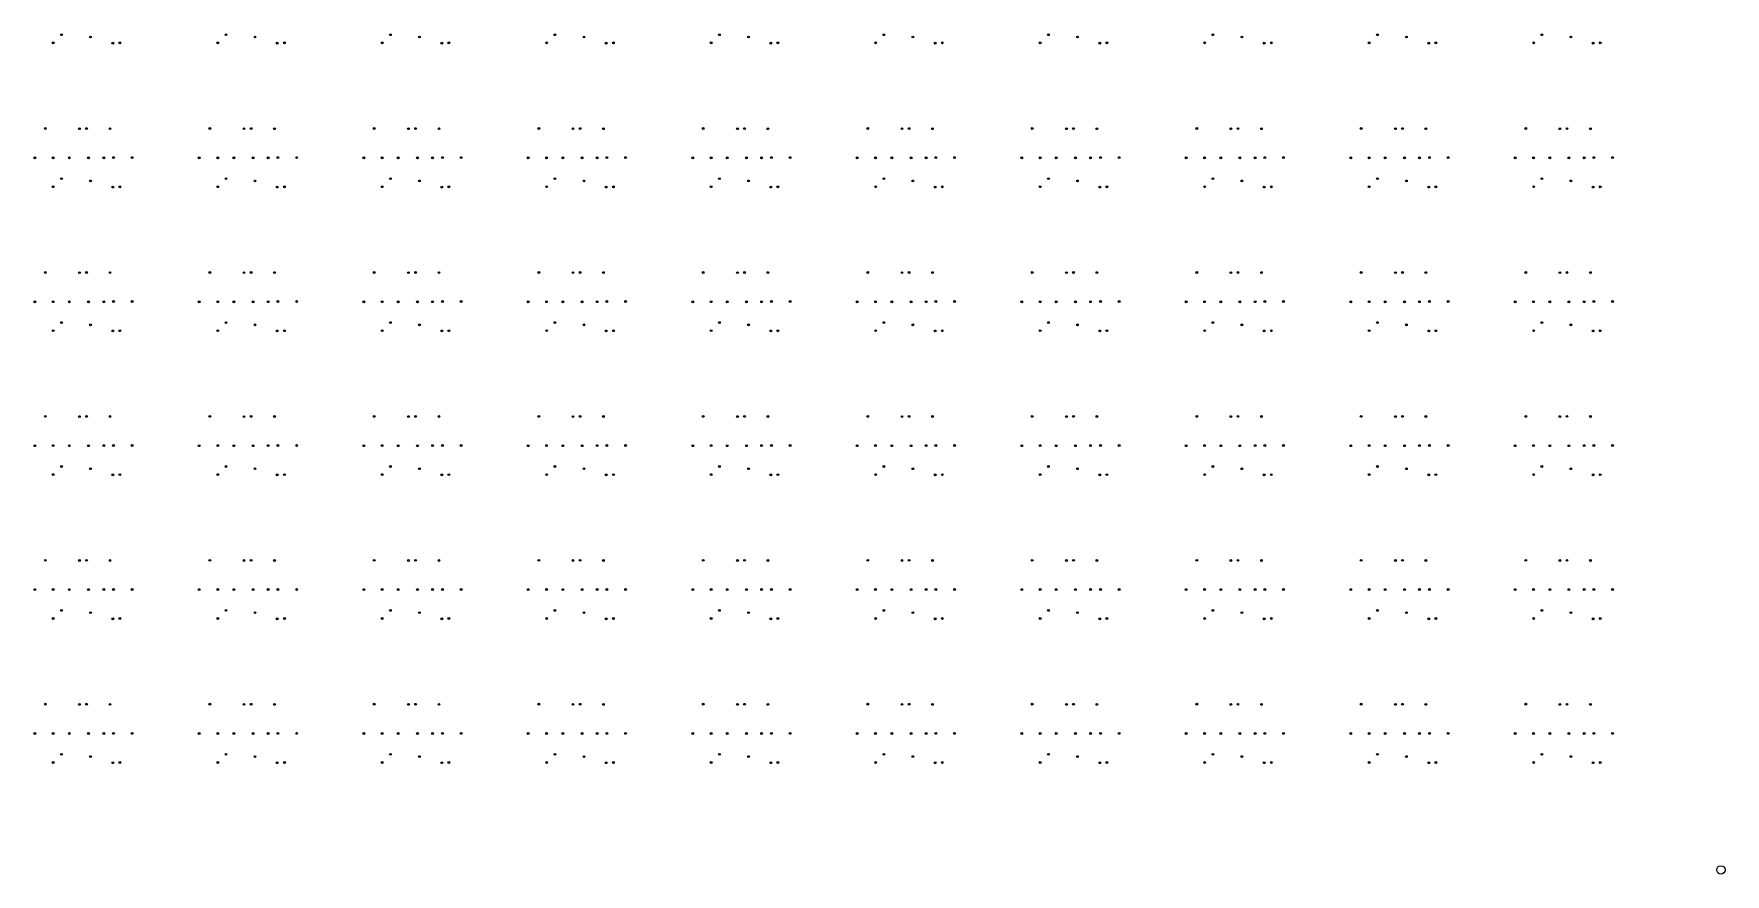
# Model space of a CAD drawing. Extents: x 50 to 173, y 50 to 173.
# Drawn here: x 112.4 to 172.6, y 49.9 to 79.8 of the extents above; entities that cross this region are included whole.
import ezdxf

# ---------------------------------------------------------------- set-up
doc = ezdxf.new("R2010")
doc.units = 0

msp = doc.modelspace()

# ---------------------------------------------------------------- linework, layer by layer
at = {"layer": '4H'}
msp.add_circle((172.4, 50), 0.15, dxfattribs=at)
at = {"layer": 'PET'}
for centre in [(113.344, 79.725), (114.377, 79.643), (119.198, 79.725), (120.231, 79.643), (125.051, 79.725), (126.085, 79.643), (130.905, 79.725), (131.938, 79.643), (136.759, 79.725), (137.792, 79.643), (142.612, 79.725), (143.646, 79.643), (148.466, 79.725), (149.499, 79.643), (154.32, 79.725), (155.353, 79.643), (160.173, 79.725), (161.207, 79.643), (166.027, 79.725), (167.06, 79.643), (113.051, 79.436), (115.171, 79.426), (115.424, 79.435), (118.905, 79.436), (121.024, 79.426), (121.277, 79.435), (124.759, 79.436), (126.878, 79.426), (127.131, 79.435), (130.612, 79.436), (132.732, 79.426), (132.985, 79.435), (136.466, 79.436), (138.585, 79.426), (138.838, 79.435), (142.32, 79.436), (144.439, 79.426), (144.692, 79.435), (148.173, 79.436), (150.293, 79.426), (150.546, 79.435), (154.027, 79.436), (156.146, 79.426), (156.399, 79.435), (159.881, 79.436), (162, 79.426), (162.253, 79.435), (165.734, 79.436), (167.854, 79.426), (168.106, 79.435), (112.769, 76.386), (113.987, 76.379), (114.238, 76.383), (115.07, 76.38), (118.623, 76.386), (119.84, 76.379), (120.092, 76.383), (120.924, 76.38), (124.476, 76.386), (125.694, 76.379), (125.946, 76.383), (126.778, 76.38), (130.33, 76.386), (131.548, 76.379), (131.799, 76.383), (132.631, 76.38), (136.184, 76.386), (137.401, 76.379), (137.653, 76.383), (138.485, 76.38), (142.037, 76.386), (143.255, 76.379), (143.507, 76.383), (144.339, 76.38), (147.891, 76.386), (149.109, 76.379), (149.36, 76.383), (150.192, 76.38), (153.745, 76.386), (154.962, 76.379), (155.214, 76.383), (156.046, 76.38), (159.598, 76.386), (160.816, 76.379), (161.068, 76.383), (161.899, 76.38), (165.452, 76.386), (166.669, 76.379), (166.921, 76.383), (167.753, 76.38), (112.394, 75.342), (113.049, 75.346), (113.624, 75.342), (114.309, 75.342), (114.846, 75.346), (115.195, 75.35), (115.86, 75.35), (118.247, 75.342), (118.903, 75.346), (119.478, 75.342), (120.162, 75.342), (120.699, 75.346), (121.049, 75.35), (121.714, 75.35), (124.101, 75.342), (124.757, 75.346), (125.331, 75.342), (126.016, 75.342), (126.553, 75.346), (126.902, 75.35), (127.567, 75.35), (129.955, 75.342), (130.61, 75.346), (131.185, 75.342), (131.87, 75.342), (132.407, 75.346), (132.756, 75.35), (133.421, 75.35), (135.808, 75.342), (136.464, 75.346), (137.039, 75.342), (137.723, 75.342), (138.26, 75.346), (138.61, 75.35), (139.275, 75.35), (141.662, 75.342), (142.318, 75.346), (142.892, 75.342), (143.577, 75.342), (144.114, 75.346), (144.463, 75.35), (145.128, 75.35), (147.516, 75.342), (148.171, 75.346), (148.746, 75.342), (149.431, 75.342), (149.968, 75.346), (150.317, 75.35), (150.982, 75.35), (153.369, 75.342), (154.025, 75.346), (154.6, 75.342), (155.284, 75.342), (155.821, 75.346), (156.171, 75.35), (156.836, 75.35), (159.223, 75.342), (159.879, 75.346), (160.453, 75.342), (161.138, 75.342), (161.675, 75.346), (162.024, 75.35), (162.689, 75.35), (165.077, 75.342), (165.732, 75.346), (166.307, 75.342), (166.992, 75.342), (167.529, 75.346), (167.878, 75.35), (168.543, 75.35), (113.051, 74.314), (113.344, 74.603), (114.377, 74.521), (115.171, 74.304), (115.424, 74.313), (118.905, 74.314), (119.198, 74.603), (120.231, 74.521), (121.024, 74.304), (121.277, 74.313), (124.759, 74.314), (125.051, 74.603), (126.085, 74.521), (126.878, 74.304), (127.131, 74.313), (130.612, 74.314), (130.905, 74.603), (131.938, 74.521), (132.732, 74.304), (132.985, 74.313), (136.466, 74.314), (136.759, 74.603), (137.792, 74.521), (138.585, 74.304), (138.838, 74.313), (142.32, 74.314), (142.612, 74.603), (143.646, 74.521), (144.439, 74.304), (144.692, 74.313), (148.173, 74.314), (148.466, 74.603), (149.499, 74.521), (150.293, 74.304), (150.546, 74.313), (154.027, 74.314), (154.32, 74.603), (155.353, 74.521), (156.146, 74.304), (156.399, 74.313), (159.881, 74.314), (160.173, 74.603), (161.207, 74.521), (162, 74.304), (162.253, 74.313), (165.734, 74.314), (166.027, 74.603), (167.06, 74.521), (167.854, 74.304), (168.106, 74.313), (112.769, 71.264), (113.987, 71.257), (114.238, 71.261), (115.07, 71.258), (118.623, 71.264), (119.84, 71.257), (120.092, 71.261), (120.924, 71.258), (124.476, 71.264), (125.694, 71.257), (125.946, 71.261), (126.778, 71.258), (130.33, 71.264), (131.548, 71.257), (131.799, 71.261), (132.631, 71.258), (136.184, 71.264), (137.401, 71.257), (137.653, 71.261), (138.485, 71.258), (142.037, 71.264), (143.255, 71.257), (143.507, 71.261), (144.339, 71.258), (147.891, 71.264), (149.109, 71.257), (149.36, 71.261), (150.192, 71.258), (153.745, 71.264), (154.962, 71.257), (155.214, 71.261), (156.046, 71.258), (159.598, 71.264), (160.816, 71.257), (161.068, 71.261), (161.899, 71.258), (165.452, 71.264), (166.669, 71.257), (166.921, 71.261), (167.753, 71.258), (112.394, 70.22), (113.049, 70.224), (113.624, 70.22), (114.309, 70.22), (114.846, 70.224), (115.195, 70.228), (115.86, 70.228), (118.247, 70.22), (118.903, 70.224), (119.478, 70.22), (120.162, 70.22), (120.699, 70.224), (121.049, 70.228), (121.714, 70.228), (124.101, 70.22), (124.757, 70.224), (125.331, 70.22), (126.016, 70.22), (126.553, 70.224), (126.902, 70.228), (127.567, 70.228), (129.955, 70.22), (130.61, 70.224), (131.185, 70.22), (131.87, 70.22), (132.407, 70.224), (132.756, 70.228), (133.421, 70.228), (135.808, 70.22), (136.464, 70.224), (137.039, 70.22), (137.723, 70.22), (138.26, 70.224), (138.61, 70.228), (139.275, 70.228), (141.662, 70.22), (142.318, 70.224), (142.892, 70.22), (143.577, 70.22), (144.114, 70.224), (144.463, 70.228), (145.128, 70.228), (147.516, 70.22), (148.171, 70.224), (148.746, 70.22), (149.431, 70.22), (149.968, 70.224), (150.317, 70.228), (150.982, 70.228), (153.369, 70.22), (154.025, 70.224), (154.6, 70.22), (155.284, 70.22), (155.821, 70.224), (156.171, 70.228), (156.836, 70.228), (159.223, 70.22), (159.879, 70.224), (160.453, 70.22), (161.138, 70.22), (161.675, 70.224), (162.024, 70.228), (162.689, 70.228), (165.077, 70.22), (165.732, 70.224), (166.307, 70.22), (166.992, 70.22), (167.529, 70.224), (167.878, 70.228), (168.543, 70.228), (113.344, 69.481), (114.377, 69.4), (119.198, 69.481), (120.231, 69.4), (125.051, 69.481), (126.085, 69.4), (130.905, 69.481), (131.938, 69.4), (136.759, 69.481), (137.792, 69.4), (142.612, 69.481), (143.646, 69.4), (148.466, 69.481), (149.499, 69.4), (154.32, 69.481), (155.353, 69.4), (160.173, 69.481), (161.207, 69.4), (166.027, 69.481), (167.06, 69.4), (113.051, 69.192), (115.171, 69.183), (115.424, 69.191), (118.905, 69.192), (121.024, 69.183), (121.277, 69.191), (124.759, 69.192), (126.878, 69.183), (127.131, 69.191), (130.612, 69.192), (132.732, 69.183), (132.985, 69.191), (136.466, 69.192), (138.585, 69.183), (138.838, 69.191), (142.32, 69.192), (144.439, 69.183), (144.692, 69.191), (148.173, 69.192), (150.293, 69.183), (150.546, 69.191), (154.027, 69.192), (156.146, 69.183), (156.399, 69.191), (159.881, 69.192), (162, 69.183), (162.253, 69.191), (165.734, 69.192), (167.854, 69.183), (168.106, 69.191), (112.769, 66.142), (113.987, 66.135), (114.238, 66.14), (115.07, 66.136), (118.623, 66.142), (119.84, 66.135), (120.092, 66.14), (120.924, 66.136), (124.476, 66.142), (125.694, 66.135), (125.946, 66.14), (126.778, 66.136), (130.33, 66.142), (131.548, 66.135), (131.799, 66.14), (132.631, 66.136), (136.184, 66.142), (137.401, 66.135), (137.653, 66.14), (138.485, 66.136), (142.037, 66.142), (143.255, 66.135), (143.507, 66.14), (144.339, 66.136), (147.891, 66.142), (149.109, 66.135), (149.36, 66.14), (150.192, 66.136), (153.745, 66.142), (154.962, 66.135), (155.214, 66.14), (156.046, 66.136), (159.598, 66.142), (160.816, 66.135), (161.068, 66.14), (161.899, 66.136), (165.452, 66.142), (166.669, 66.135), (166.921, 66.14), (167.753, 66.136), (112.394, 65.099), (113.049, 65.102), (113.624, 65.099), (114.309, 65.099), (114.846, 65.102), (115.195, 65.106), (115.86, 65.106), (118.247, 65.099), (118.903, 65.102), (119.478, 65.099), (120.162, 65.099), (120.699, 65.102), (121.049, 65.106), (121.714, 65.106), (124.101, 65.099), (124.757, 65.102), (125.331, 65.099), (126.016, 65.099), (126.553, 65.102), (126.902, 65.106), (127.567, 65.106), (129.955, 65.099), (130.61, 65.102), (131.185, 65.099), (131.87, 65.099), (132.407, 65.102), (132.756, 65.106), (133.421, 65.106), (135.808, 65.099), (136.464, 65.102), (137.039, 65.099), (137.723, 65.099), (138.26, 65.102), (138.61, 65.106), (139.275, 65.106), (141.662, 65.099), (142.318, 65.102), (142.892, 65.099), (143.577, 65.099), (144.114, 65.102), (144.463, 65.106), (145.128, 65.106), (147.516, 65.099), (148.171, 65.102), (148.746, 65.099), (149.431, 65.099), (149.968, 65.102), (150.317, 65.106), (150.982, 65.106), (153.369, 65.099), (154.025, 65.102), (154.6, 65.099), (155.284, 65.099), (155.821, 65.102), (156.171, 65.106), (156.836, 65.106), (159.223, 65.099), (159.879, 65.102), (160.453, 65.099), (161.138, 65.099), (161.675, 65.102), (162.024, 65.106), (162.689, 65.106), (165.077, 65.099), (165.732, 65.102), (166.307, 65.099), (166.992, 65.099), (167.529, 65.102), (167.878, 65.106), (168.543, 65.106), (113.051, 64.07), (113.344, 64.359), (114.377, 64.278), (115.171, 64.061), (115.424, 64.069), (118.905, 64.07), (119.198, 64.359), (120.231, 64.278), (121.024, 64.061), (121.277, 64.069), (124.759, 64.07), (125.051, 64.359), (126.085, 64.278), (126.878, 64.061), (127.131, 64.069), (130.612, 64.07), (130.905, 64.359), (131.938, 64.278), (132.732, 64.061), (132.985, 64.069), (136.466, 64.07), (136.759, 64.359), (137.792, 64.278), (138.585, 64.061), (138.838, 64.069), (142.32, 64.07), (142.612, 64.359), (143.646, 64.278), (144.439, 64.061), (144.692, 64.069), (148.173, 64.07), (148.466, 64.359), (149.499, 64.278), (150.293, 64.061), (150.546, 64.069), (154.027, 64.07), (154.32, 64.359), (155.353, 64.278), (156.146, 64.061), (156.399, 64.069), (159.881, 64.07), (160.173, 64.359), (161.207, 64.278), (162, 64.061), (162.253, 64.069), (165.734, 64.07), (166.027, 64.359), (167.06, 64.278), (167.854, 64.061), (168.106, 64.069), (112.769, 61.02), (113.987, 61.013), (114.238, 61.018), (115.07, 61.014), (118.623, 61.02), (119.84, 61.013), (120.092, 61.018), (120.924, 61.014), (124.476, 61.02), (125.694, 61.013), (125.946, 61.018), (126.778, 61.014), (130.33, 61.02), (131.548, 61.013), (131.799, 61.018), (132.631, 61.014), (136.184, 61.02), (137.401, 61.013), (137.653, 61.018), (138.485, 61.014), (142.037, 61.02), (143.255, 61.013), (143.507, 61.018), (144.339, 61.014), (147.891, 61.02), (149.109, 61.013), (149.36, 61.018), (150.192, 61.014), (153.745, 61.02), (154.962, 61.013), (155.214, 61.018), (156.046, 61.014), (159.598, 61.02), (160.816, 61.013), (161.068, 61.018), (161.899, 61.014), (165.452, 61.02), (166.669, 61.013), (166.921, 61.018), (167.753, 61.014), (112.394, 59.977), (113.049, 59.98), (113.624, 59.977), (114.309, 59.977), (114.846, 59.98), (115.195, 59.984), (115.86, 59.984), (118.247, 59.977), (118.903, 59.98), (119.478, 59.977), (120.162, 59.977), (120.699, 59.98), (121.049, 59.984), (121.714, 59.984), (124.101, 59.977), (124.757, 59.98), (125.331, 59.977), (126.016, 59.977), (126.553, 59.98), (126.902, 59.984), (127.567, 59.984), (129.955, 59.977), (130.61, 59.98), (131.185, 59.977), (131.87, 59.977), (132.407, 59.98), (132.756, 59.984), (133.421, 59.984), (135.808, 59.977), (136.464, 59.98), (137.039, 59.977), (137.723, 59.977), (138.26, 59.98), (138.61, 59.984), (139.275, 59.984), (141.662, 59.977), (142.318, 59.98), (142.892, 59.977), (143.577, 59.977), (144.114, 59.98), (144.463, 59.984), (145.128, 59.984), (147.516, 59.977), (148.171, 59.98), (148.746, 59.977), (149.431, 59.977), (149.968, 59.98), (150.317, 59.984), (150.982, 59.984), (153.369, 59.977), (154.025, 59.98), (154.6, 59.977), (155.284, 59.977), (155.821, 59.98), (156.171, 59.984), (156.836, 59.984), (159.223, 59.977), (159.879, 59.98), (160.453, 59.977), (161.138, 59.977), (161.675, 59.98), (162.024, 59.984), (162.689, 59.984), (165.077, 59.977), (165.732, 59.98), (166.307, 59.977), (166.992, 59.977), (167.529, 59.98), (167.878, 59.984), (168.543, 59.984), (113.344, 59.237), (114.377, 59.156), (119.198, 59.237), (120.231, 59.156), (125.051, 59.237), (126.085, 59.156), (130.905, 59.237), (131.938, 59.156), (136.759, 59.237), (137.792, 59.156), (142.612, 59.237), (143.646, 59.156), (148.466, 59.237), (149.499, 59.156), (154.32, 59.237), (155.353, 59.156), (160.173, 59.237), (161.207, 59.156), (166.027, 59.237), (167.06, 59.156), (113.051, 58.948), (115.171, 58.939), (115.424, 58.947), (118.905, 58.948), (121.024, 58.939), (121.277, 58.947), (124.759, 58.948), (126.878, 58.939), (127.131, 58.947), (130.612, 58.948), (132.732, 58.939), (132.985, 58.947), (136.466, 58.948), (138.585, 58.939), (138.838, 58.947), (142.32, 58.948), (144.439, 58.939), (144.692, 58.947), (148.173, 58.948), (150.293, 58.939), (150.546, 58.947), (154.027, 58.948), (156.146, 58.939), (156.399, 58.947), (159.881, 58.948), (162, 58.939), (162.253, 58.947), (165.734, 58.948), (167.854, 58.939), (168.106, 58.947), (112.769, 55.899), (113.987, 55.891), (114.238, 55.896), (115.07, 55.892), (118.623, 55.899), (119.84, 55.891), (120.092, 55.896), (120.924, 55.892), (124.476, 55.899), (125.694, 55.891), (125.946, 55.896), (126.778, 55.892), (130.33, 55.899), (131.548, 55.891), (131.799, 55.896), (132.631, 55.892), (136.184, 55.899), (137.401, 55.891), (137.653, 55.896), (138.485, 55.892), (142.037, 55.899), (143.255, 55.891), (143.507, 55.896), (144.339, 55.892), (147.891, 55.899), (149.109, 55.891), (149.36, 55.896), (150.192, 55.892), (153.745, 55.899), (154.962, 55.891), (155.214, 55.896), (156.046, 55.892), (159.598, 55.899), (160.816, 55.891), (161.068, 55.896), (161.899, 55.892), (165.452, 55.899), (166.669, 55.891), (166.921, 55.896), (167.753, 55.892), (112.394, 54.855), (113.049, 54.859), (113.624, 54.855), (114.309, 54.855), (114.846, 54.859), (115.195, 54.862), (115.86, 54.862), (118.247, 54.855), (118.903, 54.859), (119.478, 54.855), (120.162, 54.855), (120.699, 54.859), (121.049, 54.862), (121.714, 54.862), (124.101, 54.855), (124.757, 54.859), (125.331, 54.855), (126.016, 54.855), (126.553, 54.859), (126.902, 54.862), (127.567, 54.862), (129.955, 54.855), (130.61, 54.859), (131.185, 54.855), (131.87, 54.855), (132.407, 54.859), (132.756, 54.862), (133.421, 54.862), (135.808, 54.855), (136.464, 54.859), (137.039, 54.855), (137.723, 54.855), (138.26, 54.859), (138.61, 54.862), (139.275, 54.862), (141.662, 54.855), (142.318, 54.859), (142.892, 54.855), (143.577, 54.855), (144.114, 54.859), (144.463, 54.862), (145.128, 54.862), (147.516, 54.855), (148.171, 54.859), (148.746, 54.855), (149.431, 54.855), (149.968, 54.859), (150.317, 54.862), (150.982, 54.862), (153.369, 54.855), (154.025, 54.859), (154.6, 54.855), (155.284, 54.855), (155.821, 54.859), (156.171, 54.862), (156.836, 54.862), (159.223, 54.855), (159.879, 54.859), (160.453, 54.855), (161.138, 54.855), (161.675, 54.859), (162.024, 54.862), (162.689, 54.862), (165.077, 54.855), (165.732, 54.859), (166.307, 54.855), (166.992, 54.855), (167.529, 54.859), (167.878, 54.862), (168.543, 54.862), (113.051, 53.826), (113.344, 54.115), (114.377, 54.034), (115.171, 53.817), (115.424, 53.825), (118.905, 53.826), (119.198, 54.115), (120.231, 54.034), (121.024, 53.817), (121.277, 53.825), (124.759, 53.826), (125.051, 54.115), (126.085, 54.034), (126.878, 53.817), (127.131, 53.825), (130.612, 53.826), (130.905, 54.115), (131.938, 54.034), (132.732, 53.817), (132.985, 53.825), (136.466, 53.826), (136.759, 54.115), (137.792, 54.034), (138.585, 53.817), (138.838, 53.825), (142.32, 53.826), (142.612, 54.115), (143.646, 54.034), (144.439, 53.817), (144.692, 53.825), (148.173, 53.826), (148.466, 54.115), (149.499, 54.034), (150.293, 53.817), (150.546, 53.825), (154.027, 53.826), (154.32, 54.115), (155.353, 54.034), (156.146, 53.817), (156.399, 53.825), (159.881, 53.826), (160.173, 54.115), (161.207, 54.034), (162, 53.817), (162.253, 53.825), (165.734, 53.826), (166.027, 54.115), (167.06, 54.034), (167.854, 53.817), (168.106, 53.825)]:
    msp.add_circle(centre, 0.005, dxfattribs=at)
at = {"layer": 'V6'}
for centre, radius in [((113.051, 79.436), 0.0317), ((113.344, 79.725), 0.0317), ((114.377, 79.643), 0.0317), ((115.171, 79.426), 0.0317), ((115.424, 79.435), 0.0317), ((118.905, 79.436), 0.0317), ((119.198, 79.725), 0.0317), ((120.231, 79.643), 0.0317), ((121.024, 79.426), 0.0317), ((121.277, 79.435), 0.0317), ((124.759, 79.436), 0.0317), ((125.051, 79.725), 0.0317), ((126.085, 79.643), 0.0317), ((126.878, 79.426), 0.0317), ((127.131, 79.435), 0.0317), ((130.612, 79.436), 0.0317), ((130.905, 79.725), 0.0317), ((131.938, 79.643), 0.0317), ((132.732, 79.426), 0.0317), ((132.985, 79.435), 0.0317), ((136.466, 79.436), 0.0317), ((136.759, 79.725), 0.0317), ((137.792, 79.643), 0.0317), ((138.585, 79.426), 0.0317), ((138.838, 79.435), 0.0317), ((142.32, 79.436), 0.0317), ((142.612, 79.725), 0.0317), ((143.646, 79.643), 0.0317), ((144.439, 79.426), 0.0317), ((144.692, 79.435), 0.0317), ((148.173, 79.436), 0.0317), ((148.466, 79.725), 0.0317), ((149.499, 79.643), 0.0317), ((150.293, 79.426), 0.0317), ((150.546, 79.435), 0.0317), ((154.027, 79.436), 0.0317), ((154.32, 79.725), 0.0317), ((155.353, 79.643), 0.0317), ((156.146, 79.426), 0.0317), ((156.399, 79.435), 0.0317), ((159.881, 79.436), 0.0317), ((160.173, 79.725), 0.0317), ((161.207, 79.643), 0.0317), ((162, 79.426), 0.0317), ((162.253, 79.435), 0.0317), ((165.734, 79.436), 0.0317), ((166.027, 79.725), 0.0317), ((167.06, 79.643), 0.0317), ((167.854, 79.426), 0.0317), ((168.106, 79.435), 0.0317), ((112.769, 76.386), 0.0317), ((113.987, 76.379), 0.0317), ((114.238, 76.383), 0.0317), ((115.07, 76.38), 0.0317), ((118.623, 76.386), 0.0317), ((119.84, 76.379), 0.0317), ((120.092, 76.383), 0.0317), ((120.924, 76.38), 0.0317), ((124.476, 76.386), 0.0317), ((125.694, 76.379), 0.0317), ((125.946, 76.383), 0.0317), ((126.778, 76.38), 0.0317), ((130.33, 76.386), 0.0317), ((131.548, 76.379), 0.0317), ((131.799, 76.383), 0.0317), ((132.631, 76.38), 0.0317), ((136.184, 76.386), 0.0317), ((137.401, 76.379), 0.0317), ((137.653, 76.383), 0.0317), ((138.485, 76.38), 0.0317), ((142.037, 76.386), 0.0317), ((143.255, 76.379), 0.0317), ((143.507, 76.383), 0.0317), ((144.339, 76.38), 0.0317), ((147.891, 76.386), 0.0317), ((149.109, 76.379), 0.0317), ((149.36, 76.383), 0.0317), ((150.192, 76.38), 0.0317), ((153.745, 76.386), 0.0317), ((154.962, 76.379), 0.0317), ((155.214, 76.383), 0.0317), ((156.046, 76.38), 0.0317), ((159.598, 76.386), 0.0317), ((160.816, 76.379), 0.0317), ((161.068, 76.383), 0.0317), ((161.899, 76.38), 0.0317), ((165.452, 76.386), 0.0317), ((166.669, 76.379), 0.0317), ((166.921, 76.383), 0.0317), ((167.753, 76.38), 0.0317), ((112.394, 75.342), 0.0333), ((113.049, 75.346), 0.0333), ((113.624, 75.342), 0.0333), ((114.309, 75.342), 0.0333), ((114.846, 75.346), 0.0333), ((115.195, 75.35), 0.0333), ((115.86, 75.35), 0.0333), ((118.247, 75.342), 0.0333), ((118.903, 75.346), 0.0333), ((119.478, 75.342), 0.0333), ((120.162, 75.342), 0.0333), ((120.699, 75.346), 0.0333), ((121.049, 75.35), 0.0333), ((121.714, 75.35), 0.0333), ((124.101, 75.342), 0.0333), ((124.757, 75.346), 0.0333), ((125.331, 75.342), 0.0333), ((126.016, 75.342), 0.0333), ((126.553, 75.346), 0.0333), ((126.902, 75.35), 0.0333), ((127.567, 75.35), 0.0333), ((129.955, 75.342), 0.0333), ((130.61, 75.346), 0.0333), ((131.185, 75.342), 0.0333), ((131.87, 75.342), 0.0333), ((132.407, 75.346), 0.0333), ((132.756, 75.35), 0.0333), ((133.421, 75.35), 0.0333), ((135.808, 75.342), 0.0333), ((136.464, 75.346), 0.0333), ((137.039, 75.342), 0.0333), ((137.723, 75.342), 0.0333), ((138.26, 75.346), 0.0333), ((138.61, 75.35), 0.0333), ((139.275, 75.35), 0.0333), ((141.662, 75.342), 0.0333), ((142.318, 75.346), 0.0333), ((142.892, 75.342), 0.0333), ((143.577, 75.342), 0.0333), ((144.114, 75.346), 0.0333), ((144.463, 75.35), 0.0333), ((145.128, 75.35), 0.0333), ((147.516, 75.342), 0.0333), ((148.171, 75.346), 0.0333), ((148.746, 75.342), 0.0333), ((149.431, 75.342), 0.0333), ((149.968, 75.346), 0.0333), ((150.317, 75.35), 0.0333), ((150.982, 75.35), 0.0333), ((153.369, 75.342), 0.0333), ((154.025, 75.346), 0.0333), ((154.6, 75.342), 0.0333), ((155.284, 75.342), 0.0333), ((155.821, 75.346), 0.0333), ((156.171, 75.35), 0.0333), ((156.836, 75.35), 0.0333), ((159.223, 75.342), 0.0333), ((159.879, 75.346), 0.0333), ((160.453, 75.342), 0.0333), ((161.138, 75.342), 0.0333), ((161.675, 75.346), 0.0333), ((162.024, 75.35), 0.0333), ((162.689, 75.35), 0.0333), ((165.077, 75.342), 0.0333), ((165.732, 75.346), 0.0333), ((166.307, 75.342), 0.0333), ((166.992, 75.342), 0.0333), ((167.529, 75.346), 0.0333), ((167.878, 75.35), 0.0333), ((168.543, 75.35), 0.0333), ((113.051, 74.314), 0.0317), ((113.344, 74.603), 0.0317), ((114.377, 74.521), 0.0317), ((115.171, 74.304), 0.0317), ((115.424, 74.313), 0.0317), ((118.905, 74.314), 0.0317), ((119.198, 74.603), 0.0317), ((120.231, 74.521), 0.0317), ((121.024, 74.304), 0.0317), ((121.277, 74.313), 0.0317), ((124.759, 74.314), 0.0317), ((125.051, 74.603), 0.0317), ((126.085, 74.521), 0.0317), ((126.878, 74.304), 0.0317), ((127.131, 74.313), 0.0317), ((130.612, 74.314), 0.0317), ((130.905, 74.603), 0.0317), ((131.938, 74.521), 0.0317), ((132.732, 74.304), 0.0317), ((132.985, 74.313), 0.0317), ((136.466, 74.314), 0.0317), ((136.759, 74.603), 0.0317), ((137.792, 74.521), 0.0317), ((138.585, 74.304), 0.0317), ((138.838, 74.313), 0.0317), ((142.32, 74.314), 0.0317), ((142.612, 74.603), 0.0317), ((143.646, 74.521), 0.0317), ((144.439, 74.304), 0.0317), ((144.692, 74.313), 0.0317), ((148.173, 74.314), 0.0317), ((148.466, 74.603), 0.0317), ((149.499, 74.521), 0.0317), ((150.293, 74.304), 0.0317), ((150.546, 74.313), 0.0317), ((154.027, 74.314), 0.0317), ((154.32, 74.603), 0.0317), ((155.353, 74.521), 0.0317), ((156.146, 74.304), 0.0317), ((156.399, 74.313), 0.0317), ((159.881, 74.314), 0.0317), ((160.173, 74.603), 0.0317), ((161.207, 74.521), 0.0317), ((162, 74.304), 0.0317), ((162.253, 74.313), 0.0317), ((165.734, 74.314), 0.0317), ((166.027, 74.603), 0.0317), ((167.06, 74.521), 0.0317), ((167.854, 74.304), 0.0317), ((168.106, 74.313), 0.0317), ((112.769, 71.264), 0.0317), ((113.987, 71.257), 0.0317), ((114.238, 71.261), 0.0317), ((115.07, 71.258), 0.0317), ((118.623, 71.264), 0.0317), ((119.84, 71.257), 0.0317), ((120.092, 71.261), 0.0317), ((120.924, 71.258), 0.0317), ((124.476, 71.264), 0.0317), ((125.694, 71.257), 0.0317), ((125.946, 71.261), 0.0317), ((126.778, 71.258), 0.0317), ((130.33, 71.264), 0.0317), ((131.548, 71.257), 0.0317), ((131.799, 71.261), 0.0317), ((132.631, 71.258), 0.0317), ((136.184, 71.264), 0.0317), ((137.401, 71.257), 0.0317), ((137.653, 71.261), 0.0317), ((138.485, 71.258), 0.0317), ((142.037, 71.264), 0.0317), ((143.255, 71.257), 0.0317), ((143.507, 71.261), 0.0317), ((144.339, 71.258), 0.0317), ((147.891, 71.264), 0.0317), ((149.109, 71.257), 0.0317), ((149.36, 71.261), 0.0317), ((150.192, 71.258), 0.0317), ((153.745, 71.264), 0.0317), ((154.962, 71.257), 0.0317), ((155.214, 71.261), 0.0317), ((156.046, 71.258), 0.0317), ((159.598, 71.264), 0.0317), ((160.816, 71.257), 0.0317), ((161.068, 71.261), 0.0317), ((161.899, 71.258), 0.0317), ((165.452, 71.264), 0.0317), ((166.669, 71.257), 0.0317), ((166.921, 71.261), 0.0317), ((167.753, 71.258), 0.0317), ((112.394, 70.22), 0.0333), ((113.049, 70.224), 0.0333), ((113.624, 70.22), 0.0333), ((114.309, 70.22), 0.0333), ((114.846, 70.224), 0.0333), ((115.195, 70.228), 0.0333), ((115.86, 70.228), 0.0333), ((118.247, 70.22), 0.0333), ((118.903, 70.224), 0.0333), ((119.478, 70.22), 0.0333), ((120.162, 70.22), 0.0333), ((120.699, 70.224), 0.0333), ((121.049, 70.228), 0.0333), ((121.714, 70.228), 0.0333), ((124.101, 70.22), 0.0333), ((124.757, 70.224), 0.0333), ((125.331, 70.22), 0.0333), ((126.016, 70.22), 0.0333), ((126.553, 70.224), 0.0333), ((126.902, 70.228), 0.0333), ((127.567, 70.228), 0.0333), ((129.955, 70.22), 0.0333), ((130.61, 70.224), 0.0333), ((131.185, 70.22), 0.0333), ((131.87, 70.22), 0.0333), ((132.407, 70.224), 0.0333), ((132.756, 70.228), 0.0333), ((133.421, 70.228), 0.0333), ((135.808, 70.22), 0.0333), ((136.464, 70.224), 0.0333), ((137.039, 70.22), 0.0333), ((137.723, 70.22), 0.0333), ((138.26, 70.224), 0.0333), ((138.61, 70.228), 0.0333), ((139.275, 70.228), 0.0333), ((141.662, 70.22), 0.0333), ((142.318, 70.224), 0.0333), ((142.892, 70.22), 0.0333), ((143.577, 70.22), 0.0333), ((144.114, 70.224), 0.0333), ((144.463, 70.228), 0.0333), ((145.128, 70.228), 0.0333), ((147.516, 70.22), 0.0333), ((148.171, 70.224), 0.0333), ((148.746, 70.22), 0.0333), ((149.431, 70.22), 0.0333), ((149.968, 70.224), 0.0333), ((150.317, 70.228), 0.0333), ((150.982, 70.228), 0.0333), ((153.369, 70.22), 0.0333), ((154.025, 70.224), 0.0333), ((154.6, 70.22), 0.0333), ((155.284, 70.22), 0.0333), ((155.821, 70.224), 0.0333), ((156.171, 70.228), 0.0333), ((156.836, 70.228), 0.0333), ((159.223, 70.22), 0.0333), ((159.879, 70.224), 0.0333), ((160.453, 70.22), 0.0333), ((161.138, 70.22), 0.0333), ((161.675, 70.224), 0.0333), ((162.024, 70.228), 0.0333), ((162.689, 70.228), 0.0333), ((165.077, 70.22), 0.0333), ((165.732, 70.224), 0.0333), ((166.307, 70.22), 0.0333), ((166.992, 70.22), 0.0333), ((167.529, 70.224), 0.0333), ((167.878, 70.228), 0.0333), ((168.543, 70.228), 0.0333), ((113.051, 69.192), 0.0317), ((113.344, 69.481), 0.0317), ((114.377, 69.4), 0.0317), ((115.424, 69.191), 0.0317), ((118.905, 69.192), 0.0317), ((119.198, 69.481), 0.0317), ((120.231, 69.4), 0.0317), ((121.277, 69.191), 0.0317), ((124.759, 69.192), 0.0317), ((125.051, 69.481), 0.0317), ((126.085, 69.4), 0.0317), ((127.131, 69.191), 0.0317), ((130.612, 69.192), 0.0317), ((130.905, 69.481), 0.0317), ((131.938, 69.4), 0.0317), ((132.985, 69.191), 0.0317), ((136.466, 69.192), 0.0317), ((136.759, 69.481), 0.0317), ((137.792, 69.4), 0.0317), ((138.838, 69.191), 0.0317), ((142.32, 69.192), 0.0317), ((142.612, 69.481), 0.0317), ((143.646, 69.4), 0.0317), ((144.692, 69.191), 0.0317), ((148.173, 69.192), 0.0317), ((148.466, 69.481), 0.0317), ((149.499, 69.4), 0.0317), ((150.546, 69.191), 0.0317), ((154.027, 69.192), 0.0317), ((154.32, 69.481), 0.0317), ((155.353, 69.4), 0.0317), ((156.399, 69.191), 0.0317), ((159.881, 69.192), 0.0317), ((160.173, 69.481), 0.0317), ((161.207, 69.4), 0.0317), ((162.253, 69.191), 0.0317), ((165.734, 69.192), 0.0317), ((166.027, 69.481), 0.0317), ((167.06, 69.4), 0.0317), ((168.106, 69.191), 0.0317), ((115.171, 69.183), 0.0317), ((121.024, 69.183), 0.0317), ((126.878, 69.183), 0.0317), ((132.732, 69.183), 0.0317), ((138.585, 69.183), 0.0317), ((144.439, 69.183), 0.0317), ((150.293, 69.183), 0.0317), ((156.146, 69.183), 0.0317), ((162, 69.183), 0.0317), ((167.854, 69.183), 0.0317), ((112.769, 66.142), 0.0317), ((113.987, 66.135), 0.0317), ((114.238, 66.14), 0.0317), ((115.07, 66.136), 0.0317), ((118.623, 66.142), 0.0317), ((119.84, 66.135), 0.0317), ((120.092, 66.14), 0.0317), ((120.924, 66.136), 0.0317), ((124.476, 66.142), 0.0317), ((125.694, 66.135), 0.0317), ((125.946, 66.14), 0.0317), ((126.778, 66.136), 0.0317), ((130.33, 66.142), 0.0317), ((131.548, 66.135), 0.0317), ((131.799, 66.14), 0.0317), ((132.631, 66.136), 0.0317), ((136.184, 66.142), 0.0317), ((137.401, 66.135), 0.0317), ((137.653, 66.14), 0.0317), ((138.485, 66.136), 0.0317), ((142.037, 66.142), 0.0317), ((143.255, 66.135), 0.0317), ((143.507, 66.14), 0.0317), ((144.339, 66.136), 0.0317), ((147.891, 66.142), 0.0317), ((149.109, 66.135), 0.0317), ((149.36, 66.14), 0.0317), ((150.192, 66.136), 0.0317), ((153.745, 66.142), 0.0317), ((154.962, 66.135), 0.0317), ((155.214, 66.14), 0.0317), ((156.046, 66.136), 0.0317), ((159.598, 66.142), 0.0317), ((160.816, 66.135), 0.0317), ((161.068, 66.14), 0.0317), ((161.899, 66.136), 0.0317), ((165.452, 66.142), 0.0317), ((166.669, 66.135), 0.0317), ((166.921, 66.14), 0.0317), ((167.753, 66.136), 0.0317), ((112.394, 65.099), 0.0333), ((113.049, 65.102), 0.0333), ((113.624, 65.099), 0.0333), ((114.309, 65.099), 0.0333), ((114.846, 65.102), 0.0333), ((115.195, 65.106), 0.0333), ((115.86, 65.106), 0.0333), ((118.247, 65.099), 0.0333), ((118.903, 65.102), 0.0333), ((119.478, 65.099), 0.0333), ((120.162, 65.099), 0.0333), ((120.699, 65.102), 0.0333), ((121.049, 65.106), 0.0333), ((121.714, 65.106), 0.0333), ((124.101, 65.099), 0.0333), ((124.757, 65.102), 0.0333), ((125.331, 65.099), 0.0333), ((126.016, 65.099), 0.0333), ((126.553, 65.102), 0.0333), ((126.902, 65.106), 0.0333), ((127.567, 65.106), 0.0333), ((129.955, 65.099), 0.0333), ((130.61, 65.102), 0.0333), ((131.185, 65.099), 0.0333), ((131.87, 65.099), 0.0333), ((132.407, 65.102), 0.0333), ((132.756, 65.106), 0.0333), ((133.421, 65.106), 0.0333), ((135.808, 65.099), 0.0333), ((136.464, 65.102), 0.0333), ((137.039, 65.099), 0.0333), ((137.723, 65.099), 0.0333), ((138.26, 65.102), 0.0333), ((138.61, 65.106), 0.0333), ((139.275, 65.106), 0.0333), ((141.662, 65.099), 0.0333), ((142.318, 65.102), 0.0333), ((142.892, 65.099), 0.0333), ((143.577, 65.099), 0.0333), ((144.114, 65.102), 0.0333), ((144.463, 65.106), 0.0333), ((145.128, 65.106), 0.0333), ((147.516, 65.099), 0.0333), ((148.171, 65.102), 0.0333), ((148.746, 65.099), 0.0333), ((149.431, 65.099), 0.0333), ((149.968, 65.102), 0.0333), ((150.317, 65.106), 0.0333), ((150.982, 65.106), 0.0333), ((153.369, 65.099), 0.0333), ((154.025, 65.102), 0.0333), ((154.6, 65.099), 0.0333), ((155.284, 65.099), 0.0333), ((155.821, 65.102), 0.0333), ((156.171, 65.106), 0.0333), ((156.836, 65.106), 0.0333), ((159.223, 65.099), 0.0333), ((159.879, 65.102), 0.0333), ((160.453, 65.099), 0.0333), ((161.138, 65.099), 0.0333), ((161.675, 65.102), 0.0333), ((162.024, 65.106), 0.0333), ((162.689, 65.106), 0.0333), ((165.077, 65.099), 0.0333), ((165.732, 65.102), 0.0333), ((166.307, 65.099), 0.0333), ((166.992, 65.099), 0.0333), ((167.529, 65.102), 0.0333), ((167.878, 65.106), 0.0333), ((168.543, 65.106), 0.0333), ((113.051, 64.07), 0.0317), ((113.344, 64.359), 0.0317), ((114.377, 64.278), 0.0317), ((115.171, 64.061), 0.0317), ((115.424, 64.069), 0.0317), ((118.905, 64.07), 0.0317), ((119.198, 64.359), 0.0317), ((120.231, 64.278), 0.0317), ((121.024, 64.061), 0.0317), ((121.277, 64.069), 0.0317), ((124.759, 64.07), 0.0317), ((125.051, 64.359), 0.0317), ((126.085, 64.278), 0.0317), ((126.878, 64.061), 0.0317), ((127.131, 64.069), 0.0317), ((130.612, 64.07), 0.0317), ((130.905, 64.359), 0.0317), ((131.938, 64.278), 0.0317), ((132.732, 64.061), 0.0317), ((132.985, 64.069), 0.0317), ((136.466, 64.07), 0.0317), ((136.759, 64.359), 0.0317), ((137.792, 64.278), 0.0317), ((138.585, 64.061), 0.0317), ((138.838, 64.069), 0.0317), ((142.32, 64.07), 0.0317), ((142.612, 64.359), 0.0317), ((143.646, 64.278), 0.0317), ((144.439, 64.061), 0.0317), ((144.692, 64.069), 0.0317), ((148.173, 64.07), 0.0317), ((148.466, 64.359), 0.0317), ((149.499, 64.278), 0.0317), ((150.293, 64.061), 0.0317), ((150.546, 64.069), 0.0317), ((154.027, 64.07), 0.0317), ((154.32, 64.359), 0.0317), ((155.353, 64.278), 0.0317), ((156.146, 64.061), 0.0317), ((156.399, 64.069), 0.0317), ((159.881, 64.07), 0.0317), ((160.173, 64.359), 0.0317), ((161.207, 64.278), 0.0317), ((162, 64.061), 0.0317), ((162.253, 64.069), 0.0317), ((165.734, 64.07), 0.0317), ((166.027, 64.359), 0.0317), ((167.06, 64.278), 0.0317), ((167.854, 64.061), 0.0317), ((168.106, 64.069), 0.0317), ((112.769, 61.02), 0.0317), ((113.987, 61.013), 0.0317), ((114.238, 61.018), 0.0317), ((115.07, 61.014), 0.0317), ((118.623, 61.02), 0.0317), ((119.84, 61.013), 0.0317), ((120.092, 61.018), 0.0317), ((120.924, 61.014), 0.0317), ((124.476, 61.02), 0.0317), ((125.694, 61.013), 0.0317), ((125.946, 61.018), 0.0317), ((126.778, 61.014), 0.0317), ((130.33, 61.02), 0.0317), ((131.548, 61.013), 0.0317), ((131.799, 61.018), 0.0317), ((132.631, 61.014), 0.0317), ((136.184, 61.02), 0.0317), ((137.401, 61.013), 0.0317), ((137.653, 61.018), 0.0317), ((138.485, 61.014), 0.0317), ((142.037, 61.02), 0.0317), ((143.255, 61.013), 0.0317), ((143.507, 61.018), 0.0317), ((144.339, 61.014), 0.0317), ((147.891, 61.02), 0.0317), ((149.109, 61.013), 0.0317), ((149.36, 61.018), 0.0317), ((150.192, 61.014), 0.0317), ((153.745, 61.02), 0.0317), ((154.962, 61.013), 0.0317), ((155.214, 61.018), 0.0317), ((156.046, 61.014), 0.0317), ((159.598, 61.02), 0.0317), ((160.816, 61.013), 0.0317), ((161.068, 61.018), 0.0317), ((161.899, 61.014), 0.0317), ((165.452, 61.02), 0.0317), ((166.669, 61.013), 0.0317), ((166.921, 61.018), 0.0317), ((167.753, 61.014), 0.0317), ((112.394, 59.977), 0.0333), ((113.049, 59.98), 0.0333), ((113.624, 59.977), 0.0333), ((114.309, 59.977), 0.0333), ((114.846, 59.98), 0.0333), ((115.195, 59.984), 0.0333), ((115.86, 59.984), 0.0333), ((118.247, 59.977), 0.0333), ((118.903, 59.98), 0.0333), ((119.478, 59.977), 0.0333), ((120.162, 59.977), 0.0333), ((120.699, 59.98), 0.0333), ((121.049, 59.984), 0.0333), ((121.714, 59.984), 0.0333), ((124.101, 59.977), 0.0333), ((124.757, 59.98), 0.0333), ((125.331, 59.977), 0.0333), ((126.016, 59.977), 0.0333), ((126.553, 59.98), 0.0333), ((126.902, 59.984), 0.0333), ((127.567, 59.984), 0.0333), ((129.955, 59.977), 0.0333), ((130.61, 59.98), 0.0333), ((131.185, 59.977), 0.0333), ((131.87, 59.977), 0.0333), ((132.407, 59.98), 0.0333), ((132.756, 59.984), 0.0333), ((133.421, 59.984), 0.0333), ((135.808, 59.977), 0.0333), ((136.464, 59.98), 0.0333), ((137.039, 59.977), 0.0333), ((137.723, 59.977), 0.0333), ((138.26, 59.98), 0.0333), ((138.61, 59.984), 0.0333), ((139.275, 59.984), 0.0333), ((141.662, 59.977), 0.0333), ((142.318, 59.98), 0.0333), ((142.892, 59.977), 0.0333), ((143.577, 59.977), 0.0333), ((144.114, 59.98), 0.0333), ((144.463, 59.984), 0.0333), ((145.128, 59.984), 0.0333), ((147.516, 59.977), 0.0333), ((148.171, 59.98), 0.0333), ((148.746, 59.977), 0.0333), ((149.431, 59.977), 0.0333), ((149.968, 59.98), 0.0333), ((150.317, 59.984), 0.0333), ((150.982, 59.984), 0.0333), ((153.369, 59.977), 0.0333), ((154.025, 59.98), 0.0333), ((154.6, 59.977), 0.0333), ((155.284, 59.977), 0.0333), ((155.821, 59.98), 0.0333), ((156.171, 59.984), 0.0333), ((156.836, 59.984), 0.0333), ((159.223, 59.977), 0.0333), ((159.879, 59.98), 0.0333), ((160.453, 59.977), 0.0333), ((161.138, 59.977), 0.0333), ((161.675, 59.98), 0.0333), ((162.024, 59.984), 0.0333), ((162.689, 59.984), 0.0333), ((165.077, 59.977), 0.0333), ((165.732, 59.98), 0.0333), ((166.307, 59.977), 0.0333), ((166.992, 59.977), 0.0333), ((167.529, 59.98), 0.0333), ((167.878, 59.984), 0.0333), ((168.543, 59.984), 0.0333), ((113.344, 59.237), 0.0317), ((114.377, 59.156), 0.0317), ((119.198, 59.237), 0.0317), ((120.231, 59.156), 0.0317), ((125.051, 59.237), 0.0317), ((126.085, 59.156), 0.0317), ((130.905, 59.237), 0.0317), ((131.938, 59.156), 0.0317), ((136.759, 59.237), 0.0317), ((137.792, 59.156), 0.0317), ((142.612, 59.237), 0.0317), ((143.646, 59.156), 0.0317), ((148.466, 59.237), 0.0317), ((149.499, 59.156), 0.0317), ((154.32, 59.237), 0.0317), ((155.353, 59.156), 0.0317), ((160.173, 59.237), 0.0317), ((161.207, 59.156), 0.0317), ((166.027, 59.237), 0.0317), ((167.06, 59.156), 0.0317), ((113.051, 58.948), 0.0317), ((115.171, 58.939), 0.0317), ((115.424, 58.947), 0.0317), ((118.905, 58.948), 0.0317), ((121.024, 58.939), 0.0317), ((121.277, 58.947), 0.0317), ((124.759, 58.948), 0.0317), ((126.878, 58.939), 0.0317), ((127.131, 58.947), 0.0317), ((130.612, 58.948), 0.0317), ((132.732, 58.939), 0.0317), ((132.985, 58.947), 0.0317), ((136.466, 58.948), 0.0317), ((138.585, 58.939), 0.0317), ((138.838, 58.947), 0.0317), ((142.32, 58.948), 0.0317), ((144.439, 58.939), 0.0317), ((144.692, 58.947), 0.0317), ((148.173, 58.948), 0.0317), ((150.293, 58.939), 0.0317), ((150.546, 58.947), 0.0317), ((154.027, 58.948), 0.0317), ((156.146, 58.939), 0.0317), ((156.399, 58.947), 0.0317), ((159.881, 58.948), 0.0317), ((162, 58.939), 0.0317), ((162.253, 58.947), 0.0317), ((165.734, 58.948), 0.0317), ((167.854, 58.939), 0.0317), ((168.106, 58.947), 0.0317), ((112.769, 55.899), 0.0317), ((113.987, 55.891), 0.0317), ((114.238, 55.896), 0.0317), ((115.07, 55.892), 0.0317), ((118.623, 55.899), 0.0317), ((119.84, 55.891), 0.0317), ((120.092, 55.896), 0.0317), ((120.924, 55.892), 0.0317), ((124.476, 55.899), 0.0317), ((125.694, 55.891), 0.0317), ((125.946, 55.896), 0.0317), ((126.778, 55.892), 0.0317), ((130.33, 55.899), 0.0317), ((131.548, 55.891), 0.0317), ((131.799, 55.896), 0.0317), ((132.631, 55.892), 0.0317), ((136.184, 55.899), 0.0317), ((137.401, 55.891), 0.0317), ((137.653, 55.896), 0.0317), ((138.485, 55.892), 0.0317), ((142.037, 55.899), 0.0317), ((143.255, 55.891), 0.0317), ((143.507, 55.896), 0.0317), ((144.339, 55.892), 0.0317), ((147.891, 55.899), 0.0317), ((149.109, 55.891), 0.0317), ((149.36, 55.896), 0.0317), ((150.192, 55.892), 0.0317), ((153.745, 55.899), 0.0317), ((154.962, 55.891), 0.0317), ((155.214, 55.896), 0.0317), ((156.046, 55.892), 0.0317), ((159.598, 55.899), 0.0317), ((160.816, 55.891), 0.0317), ((161.068, 55.896), 0.0317), ((161.899, 55.892), 0.0317), ((165.452, 55.899), 0.0317), ((166.669, 55.891), 0.0317), ((166.921, 55.896), 0.0317), ((167.753, 55.892), 0.0317), ((112.394, 54.855), 0.0333), ((113.049, 54.859), 0.0333), ((113.624, 54.855), 0.0333), ((114.309, 54.855), 0.0333), ((114.846, 54.859), 0.0333), ((115.195, 54.862), 0.0333), ((115.86, 54.862), 0.0333), ((118.247, 54.855), 0.0333), ((118.903, 54.859), 0.0333), ((119.478, 54.855), 0.0333), ((120.162, 54.855), 0.0333), ((120.699, 54.859), 0.0333), ((121.049, 54.862), 0.0333), ((121.714, 54.862), 0.0333), ((124.101, 54.855), 0.0333), ((124.757, 54.859), 0.0333), ((125.331, 54.855), 0.0333), ((126.016, 54.855), 0.0333), ((126.553, 54.859), 0.0333), ((126.902, 54.862), 0.0333), ((127.567, 54.862), 0.0333), ((129.955, 54.855), 0.0333), ((130.61, 54.859), 0.0333), ((131.185, 54.855), 0.0333), ((131.87, 54.855), 0.0333), ((132.407, 54.859), 0.0333), ((132.756, 54.862), 0.0333), ((133.421, 54.862), 0.0333), ((135.808, 54.855), 0.0333), ((136.464, 54.859), 0.0333), ((137.039, 54.855), 0.0333), ((137.723, 54.855), 0.0333), ((138.26, 54.859), 0.0333), ((138.61, 54.862), 0.0333), ((139.275, 54.862), 0.0333), ((141.662, 54.855), 0.0333), ((142.318, 54.859), 0.0333), ((142.892, 54.855), 0.0333), ((143.577, 54.855), 0.0333), ((144.114, 54.859), 0.0333), ((144.463, 54.862), 0.0333), ((145.128, 54.862), 0.0333), ((147.516, 54.855), 0.0333), ((148.171, 54.859), 0.0333), ((148.746, 54.855), 0.0333), ((149.431, 54.855), 0.0333), ((149.968, 54.859), 0.0333), ((150.317, 54.862), 0.0333), ((150.982, 54.862), 0.0333), ((153.369, 54.855), 0.0333), ((154.025, 54.859), 0.0333), ((154.6, 54.855), 0.0333), ((155.284, 54.855), 0.0333), ((155.821, 54.859), 0.0333), ((156.171, 54.862), 0.0333), ((156.836, 54.862), 0.0333), ((159.223, 54.855), 0.0333), ((159.879, 54.859), 0.0333), ((160.453, 54.855), 0.0333), ((161.138, 54.855), 0.0333), ((161.675, 54.859), 0.0333), ((162.024, 54.862), 0.0333), ((162.689, 54.862), 0.0333), ((165.077, 54.855), 0.0333), ((165.732, 54.859), 0.0333), ((166.307, 54.855), 0.0333), ((166.992, 54.855), 0.0333), ((167.529, 54.859), 0.0333), ((167.878, 54.862), 0.0333), ((168.543, 54.862), 0.0333), ((113.051, 53.826), 0.0317), ((113.344, 54.115), 0.0317), ((114.377, 54.034), 0.0317), ((115.171, 53.817), 0.0317), ((115.424, 53.825), 0.0317), ((118.905, 53.826), 0.0317), ((119.198, 54.115), 0.0317), ((120.231, 54.034), 0.0317), ((121.024, 53.817), 0.0317), ((121.277, 53.825), 0.0317), ((124.759, 53.826), 0.0317), ((125.051, 54.115), 0.0317), ((126.085, 54.034), 0.0317), ((126.878, 53.817), 0.0317), ((127.131, 53.825), 0.0317), ((130.612, 53.826), 0.0317), ((130.905, 54.115), 0.0317), ((131.938, 54.034), 0.0317), ((132.732, 53.817), 0.0317), ((132.985, 53.825), 0.0317), ((136.466, 53.826), 0.0317), ((136.759, 54.115), 0.0317), ((137.792, 54.034), 0.0317), ((138.585, 53.817), 0.0317), ((138.838, 53.825), 0.0317), ((142.32, 53.826), 0.0317), ((142.612, 54.115), 0.0317), ((143.646, 54.034), 0.0317), ((144.439, 53.817), 0.0317), ((144.692, 53.825), 0.0317), ((148.173, 53.826), 0.0317), ((148.466, 54.115), 0.0317), ((149.499, 54.034), 0.0317), ((150.293, 53.817), 0.0317), ((150.546, 53.825), 0.0317), ((154.027, 53.826), 0.0317), ((154.32, 54.115), 0.0317), ((155.353, 54.034), 0.0317), ((156.146, 53.817), 0.0317), ((156.399, 53.825), 0.0317), ((159.881, 53.826), 0.0317), ((160.173, 54.115), 0.0317), ((161.207, 54.034), 0.0317), ((162, 53.817), 0.0317), ((162.253, 53.825), 0.0317), ((165.734, 53.826), 0.0317), ((166.027, 54.115), 0.0317), ((167.06, 54.034), 0.0317), ((167.854, 53.817), 0.0317), ((168.106, 53.825), 0.0317)]:
    msp.add_circle(centre, radius, dxfattribs=at)

doc.saveas('drawing.dxf')
